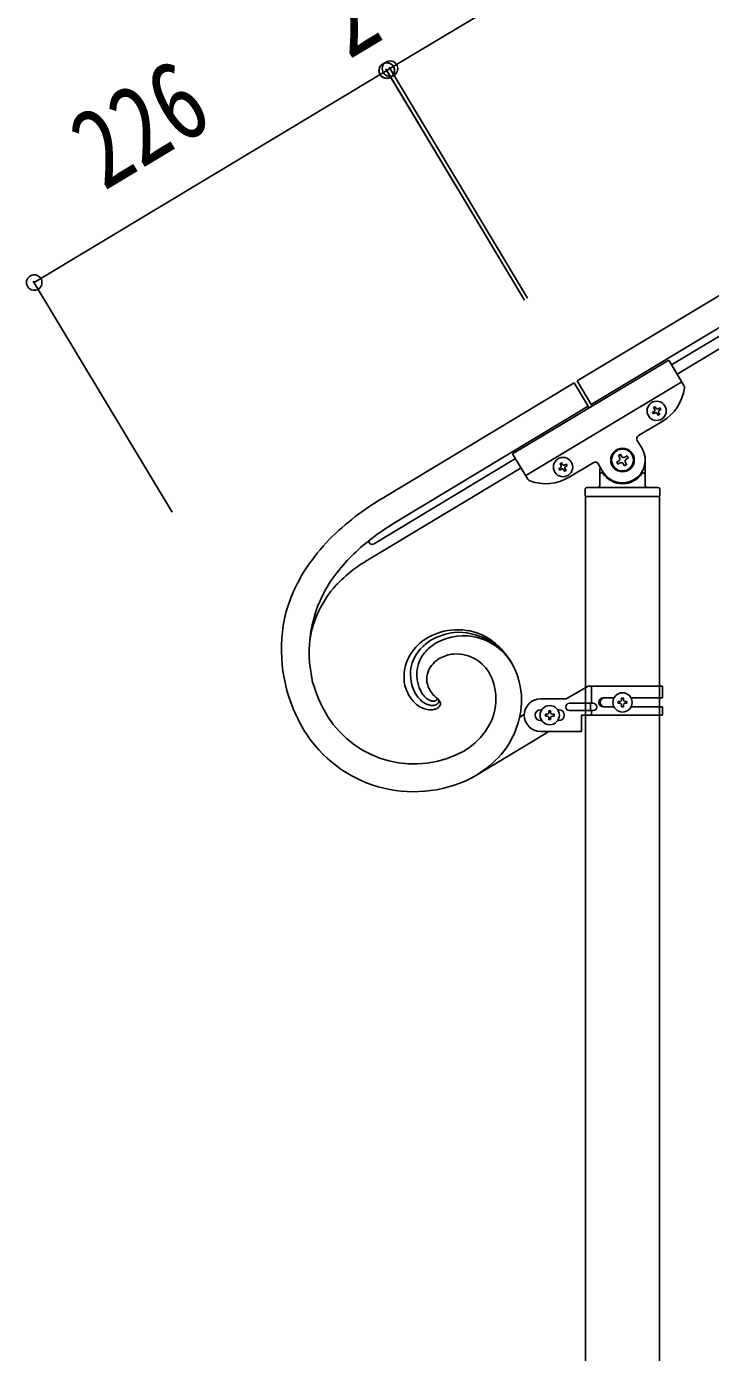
# Model space of a CAD drawing. Units: millimetres, scale not verified. Extents: x -4015 to 4015, y -2862 to 2860.
# Drawn here: x -1997 to -1621, y -1530 to -802 of the extents above; entities that cross this region are included whole.
import ezdxf
from ezdxf.enums import TextEntityAlignment as Align

# ---------------------------------------------------------------- set-up
doc = ezdxf.new("R2010")
doc.units = ezdxf.units.MM
doc.header["$LTSCALE"] = 10
doc.layers.add('0-3_YKK_A1', color=4, linetype='Continuous')
doc.layers.add('0-4_YKK_D', color=6, linetype='Continuous')
doc.styles.add('ＭＳ ゴシック', font='')
doc.styles.get('ＭＳ ゴシック').set_extended_font_data('MS Gothic')

msp = doc.modelspace()

# ---------------------------------------------------------------- linework, layer by layer
at = {"layer": '0-3_YKK_A1'}
for p, q in [((-1694.07, -996.45), (-809.11, -465.55)), ((-1686.36, -1009.31), (-801.39, -478.41)), ((-890.18, -536.34), (-1642.28, -987.54)), ((-887.1, -541.49), (-1639.19, -992.68)), ((-1729.54, -1036.47), (-1643.79, -985.02)), ((-1643.79, -985.02), (-1635.39, -999.02)), ((-1695.72, -997.52), (-1801.32, -1060.97)), ((-1722.34, -1048.47), (-1636.59, -997.03)), ((-1687.48, -1011.23), (-1695.72, -997.52)), ((-1685.81, -1010.23), (-1694.07, -996.45)), ((-1649.41, -1011.74), (-1648.58, -1011.24)), ((-1660.34, -1026.44), (-1647.05, -1018.46)), ((-1651.38, -1014.04), (-1652.2, -1014.54)), ((-1658.45, -1033.47), (-1661.03, -1029.18)), ((-1727.96, -1039.05), (-1806.11, -1086.01)), ((-1729.54, -1036.47), (-1721.15, -1050.46)), ((-1667.82, -1038.32), (-1666.68, -1037.64)), ((-1656.67, -1053.9), (-1656.67, -1039.9)), ((-1809.41, -1094.92), (-1724.91, -1044.15)), ((-1703.33, -1044.09), (-1704.15, -1044.58)), ((-1700.36, -1043.43), (-1699.54, -1042.93)), ((-1698.5, -1049.33), (-1685.21, -1041.36)), ((-1682.47, -1042.04), (-1679.89, -1046.33)), ((-1681.67, -1044.45), (-1681.67, -1053.9)), ((-1680.67, -1046.9), (-1680.4, -1046.9)), ((-1670.53, -1041.48), (-1671.66, -1042.16)), ((-1657.67, -1046.9), (-1657.95, -1046.9)), ((-1688.67, -1054.9), (-1649.67, -1054.9)), ((-1689.67, -1055.9), (-1689.67, -1059.4)), ((-1689.42, -1059.9), (-1689.42, -1832.77)), ((-1689.42, -1059.9), (-1648.92, -1059.9)), ((-1689.17, -1059.9), (-1649.17, -1059.9)), ((-1648.92, -1833.56), (-1648.92, -1059.9)), ((-1648.67, -1055.9), (-1648.67, -1059.4)), ((-1800.19, -1078.03), (-1793.59, -1073.83)), ((-1808, -1083.72), (-1807.98, -1083.69)), ((-1807.9, -1083.62), (-1807.8, -1083.53)), ((-1688.03, -1164), (-1700.16, -1171)), ((-1647.16, -1164), (-1688.03, -1164)), ((-1686.13, -1173.5), (-1686.13, -1164)), ((-1647.16, -1170.5), (-1647.16, -1164)), ((-1779.91, -1166.96), (-1779.38, -1167.87)), ((-1779.91, -1166.96), (-1779.38, -1167.87)), ((-1770.8, -1170.92), (-1771.02, -1170.74)), ((-1714.16, -1171), (-1700.16, -1171)), ((-1679.75, -1170.5), (-1673.83, -1170.5)), ((-1664.48, -1170.5), (-1647.16, -1170.5)), ((-1725.59, -1181.13), (-1722.95, -1179.54)), ((-1713.52, -1177), (-1714.16, -1177)), ((-1707.72, -1179.52), (-1706.76, -1179.52)), ((-1704.79, -1177), (-1704.16, -1177)), ((-1698.36, -1173.5), (-1685.28, -1173.5)), ((-1698.36, -1177.5), (-1685.28, -1177.5)), ((-1686.68, -1177.5), (-1686.68, -1173.5)), ((-1686.13, -1180), (-1686.13, -1177.5)), ((-1679.75, -1175.5), (-1673.83, -1175.5)), ((-1670.6, -1172.52), (-1671.56, -1172.52)), ((-1667.72, -1173.48), (-1666.76, -1173.48)), ((-1664.48, -1175.5), (-1647.16, -1175.5)), ((-1647.16, -1180), (-1647.16, -1175.5)), ((-1713.52, -1183), (-1714.16, -1183)), ((-1710.6, -1180.48), (-1711.56, -1180.48)), ((-1704.79, -1183), (-1704.16, -1183)), ((-1691.66, -1180), (-1691.66, -1189)), ((-1647.16, -1180), (-1691.66, -1180)), ((-1710.19, -1189.37), (-1749.43, -1212.95)), ((-1714.16, -1189), (-1691.66, -1189)), ((-1754.48, -1198.56), (-1756.02, -1199.54)), ((-1752.26, -1214.56), (-1749.43, -1212.95)), ((-1752.26, -1214.56), (-1749.43, -1212.95))]:
    msp.add_line(p, q, dxfattribs=at)
for points in [[(-1800.19, -1078.03), (-1793.59, -1073.83), (-1688, -1010.38)], [(-1651.55, -1011.9), (-1652.04, -1011.08), (-1651.22, -1010.59), (-1650.72, -1011.41)], [(-1648.58, -1011.24), (-1648.09, -1012.07), (-1648.91, -1012.56)], [(-1652.2, -1014.54), (-1652.7, -1013.71), (-1651.87, -1013.22)], [(-1649.24, -1013.88), (-1648.75, -1014.7), (-1649.57, -1015.2), (-1650.06, -1014.37)], [(-1671.66, -1042.16), (-1672.34, -1041.03), (-1671.21, -1040.35)], [(-1670.76, -1038.54), (-1671.44, -1037.41), (-1670.31, -1036.73), (-1669.63, -1037.86)], [(-1667.59, -1041.26), (-1666.91, -1042.39), (-1668.04, -1043.07), (-1668.72, -1041.94)], [(-1666.68, -1037.64), (-1666, -1038.77), (-1667.14, -1039.45)], [(-1704.15, -1044.58), (-1703.66, -1045.4), (-1702.83, -1044.91)], [(-1702.17, -1042.27), (-1702.67, -1041.45), (-1703.49, -1041.95), (-1703, -1042.77)], [(-1701.52, -1045.24), (-1701.02, -1046.06), (-1700.2, -1045.57), (-1700.69, -1044.74)], [(-1699.54, -1042.93), (-1700.03, -1042.11), (-1700.86, -1042.6)], [(-1771.78, -1171.94), (-1771.75, -1171.92), (-1771.71, -1171.89)], [(-1771.78, -1171.94), (-1771.75, -1171.92), (-1771.71, -1171.89)], [(-1771.49, -1171.72), (-1771.46, -1171.69), (-1771.38, -1171.61)], [(-1771.49, -1171.72), (-1771.46, -1171.69), (-1771.38, -1171.61)], [(-1668.68, -1171.56), (-1668.68, -1170.6), (-1669.64, -1170.6), (-1669.64, -1171.56)], [(-1711.56, -1180.48), (-1711.56, -1179.52), (-1710.6, -1179.52)], [(-1709.64, -1178.56), (-1709.64, -1177.6), (-1708.68, -1177.6), (-1708.68, -1178.56)], [(-1706.76, -1179.52), (-1706.76, -1180.48), (-1707.72, -1180.48)], [(-1671.56, -1172.52), (-1671.56, -1173.48), (-1670.6, -1173.48)], [(-1669.64, -1174.44), (-1669.64, -1175.4), (-1668.68, -1175.4), (-1668.68, -1174.44)], [(-1666.76, -1173.48), (-1666.76, -1172.52), (-1667.72, -1172.52)], [(-1708.68, -1181.44), (-1708.68, -1182.4), (-1709.64, -1182.4), (-1709.64, -1181.44)]]:
    msp.add_lwpolyline(points, dxfattribs=at)
for centre, radius in [((-1650.39, -1012.89), 5.3), ((-1669.17, -1039.9), 6.5), ((-1669.17, -1039.9), 6), ((-1701.84, -1043.76), 5.3), ((-1669.16, -1173), 5.3), ((-1709.16, -1180), 5.3)]:
    msp.add_circle(centre, radius, dxfattribs=at)
for centre, radius, start, end in [((-1659.91, -997.03), 25, 300.96, 352.46005), ((-1637.11, -1000.04), 2, 352.46005, 30.96), ((-1652.37, -1012.4), 0.96, 300.96, 30.96), ((-1649.9, -1010.91), 0.96, 210.96, 300.96), ((-1650.89, -1014.87), 0.96, 30.96, 120.96), ((-1648.42, -1013.38), 0.96, 120.96, 210.96), ((-1659.31, -1028.15), 2, 120.96, 210.96), ((-1669.17, -1039.9), 12.5, 210.96, 30.96), ((-1684.18, -1043.07), 2, 30.96, 120.96), ((-1671.89, -1039.22), 1.32, 300.96, 30.96), ((-1669.85, -1042.62), 1.32, 30.96, 120.96), ((-1668.49, -1037.18), 1.32, 210.96, 300.96), ((-1666.46, -1040.58), 1.32, 120.96, 210.96), ((-1703.82, -1043.26), 0.96, 300.96, 30.96), ((-1702.34, -1045.73), 0.96, 30.96, 120.96), ((-1701.35, -1041.78), 0.96, 210.96, 300.96), ((-1699.87, -1044.25), 0.96, 120.96, 210.96), ((-1680.67, -1047.9), 1, 90, 180), ((-1680.4, -1047.4), 0.5, 33.74899, 90), ((-1669.17, -1039.9), 13, 213.74899, 326.25101), ((-1657.95, -1047.4), 0.5, 90, 146.25101), ((-1657.67, -1047.9), 1, 0, 90), ((-1719.43, -1049.43), 2, 210.96, 249.45995), ((-1711.36, -1027.89), 25, 249.45995, 300.96), ((-1688.67, -1055.9), 1, 90, 180), ((-1682.67, -1053.9), 1, 270, 0), ((-1655.67, -1053.9), 1, 180, 270), ((-1649.67, -1055.9), 1, 0, 90), ((-1683.71, -1250.5), 223.06, 121.81931, 126.40237), ((-1683.71, -1250.5), 223.06, 121.81935, 126.4024), ((-1689.17, -1059.4), 0.5, 180, 270), ((-1649.17, -1059.4), 0.5, 270, 0), ((-1718.18, -1196.18), 158.94, 128.02465, 134.89808), ((-1718.18, -1196.18), 158.94, 128.02465, 134.89808), ((-1740.35, -1169.34), 124.33, 136.39222, 145.55466), ((-1740.35, -1169.34), 124.33, 136.39203, 145.55447), ((-1695.35, -1228.54), 183.43, 124.8606, 129.44365), ((-1695.35, -1228.54), 183.43, 124.8606, 129.44365), ((-1806.86, -1084.72), 1.52, 150.14474, 210.58304), ((-1806.38, -1085.07), 2.12, 143.88077, 148.46382), ((-1805.4, -1085.94), 3.42, 139.47981, 141.77156), ((-1806.13, -1085.51), 2.6, 133.22105, 135.51281), ((-1699.4, -1212.96), 168.96, 131.73736, 136.32041), ((-1699.4, -1212.96), 168.96, 131.73736, 136.32041), ((-1806.89, -1084.72), 1.5, 210.99996, 301.00004), ((-1761.33, -1151.54), 97, 147.21468, 163.23137), ((-1761.33, -1151.54), 97, 147.21468, 163.23137), ((-1730.3, -1175.97), 121.18, 138.88224, 145.75567), ((-1730.3, -1175.97), 121.18, 138.88195, 145.75538), ((-1742.63, -1202.02), 126.22, 121.94586, 126.52892), ((-1754.77, -1178.73), 100.36, 128.87452, 135.74796), ((-1770.14, -1145.57), 71.2, 147.93262, 193.17235), ((-1770.14, -1145.57), 71.2, 147.93262, 193.17235), ((-1783.34, -1147.84), 58.38, 137.90169, 171.17014), ((-1770.54, -1143.81), 86.08, 166.38917, 204.98135), ((-1770.54, -1143.81), 86.08, 166.38917, 204.98135), ((-1759.75, -1166.57), 33.47, 64.47697, 120.62195), ((-1757.73, -1167.53), 33.2, 96.71872, 119.56109), ((-1759.51, -1168.66), 34.16, 30.96175, 93.53073), ((-1761.84, -1162.18), 28.63, 121.50226, 146.61146), ((-1758.83, -1163.55), 29.21, 121.54254, 137.55923), ((-1752.6, -1170.04), 35.28, 122.40672, 131.56916), ((-1752.6, -1170.04), 35.28, 122.40693, 131.56937), ((-1756.55, -1167.35), 30.95, 31.69478, 118.90042), ((-1756.53, -1167.17), 30.8, 31.88331, 119.08894), ((-1763.62, -1170.13), 38.4, 43.25622, 61.5519), ((-1765.1, -1158.95), 24.15, 148.73673, 191.7686), ((-1763.47, -1158.62), 22.46, 138.85947, 168.48712), ((-1762.49, -1157.71), 19.72, 156.16042, 207.97147), ((-1762.49, -1157.71), 19.72, 156.15925, 207.97031), ((-1759.35, -1160.72), 23.86, 134.29597, 152.59166), ((-1759.35, -1160.72), 23.86, 134.2954, 152.59108), ((-1759.68, -1164.33), 18.49, 130.28605, 144.02058), ((-1759.68, -1164.33), 18.49, 130.28533, 144.01985), ((-1752.37, -1175.52), 31.8, 122.72218, 127.30523), ((-1752.36, -1175.52), 31.8, 122.72186, 127.30491), ((-1760.03, -1166.16), 19.83, 95.86079, 118.70316), ((-1760.61, -1167.63), 21.24, 31.73874, 96.42738), ((-1777.25, -1180.27), 55.31, 32.07775, 41.24019), ((-1763.75, -1157.34), 21.96, 171.59503, 210.18721), ((-1764.55, -1160.25), 12.16, 146.10523, 200.08816), ((-1764.55, -1160.25), 12.16, 146.10687, 200.0898), ((-1768.89, -1171.14), 30.15, 330.84699, 29.14386), ((-1767.84, -1172.61), 43.29, 4.98152, 30.09071), ((-1767.84, -1172.61), 43.29, 4.98152, 30.09071), ((-1757.87, -1137.52), 85.14, 196.56915, 210.30367), ((-1757.87, -1137.52), 85.14, 196.56915, 210.30367), ((-1765.41, -1157.37), 24.22, 195.58437, 209.31889), ((-1758.62, -1156.57), 19.04, 204.35025, 213.51269), ((-1758.62, -1156.57), 19.04, 204.34648, 213.50892), ((-1767.32, -1157.51), 22.51, 211.3841, 220.54654), ((-1770.09, -1159.2), 19.3, 222.08275, 233.53237), ((-1763.43, -1156.27), 22.79, 212.1138, 218.98723), ((-1768.53, -1159.57), 16.77, 221.19588, 230.35832), ((-1768.96, -1161.43), 12.25, 211.72659, 227.74328), ((-1768.96, -1161.43), 12.25, 211.7299, 227.7466), ((-1770.06, -1161.99), 11.11, 229.98972, 239.15216), ((-1770.06, -1161.99), 11.11, 229.98972, 239.15216), ((-1769.84, -1160.46), 12.55, 241.85684, 246.43989), ((-1769.84, -1160.46), 12.55, 241.8664, 246.44945), ((-1771.47, -1162.88), 9.69, 249.56325, 254.1463), ((-1771.47, -1162.89), 9.69, 249.55206, 254.13511), ((-1750.56, -1148.9), 30.07, 217.22274, 221.8058), ((-1750.56, -1148.9), 30.07, 217.22274, 221.8058), ((-1772.45, -1165.09), 7.31, 256.84369, 261.42675), ((-1772.45, -1165.09), 7.31, 256.84369, 261.42675), ((-1772.69, -1164.26), 8.1, 263.94638, 266.23813), ((-1772.69, -1164.26), 8.1, 263.94638, 266.23813), ((-1773.13, -1164.76), 7.58, 269.31189, 271.60364), ((-1773.13, -1164.76), 7.58, 269.33109, 271.62285), ((-1749.55, -1145.43), 33.19, 225.10995, 229.69301), ((-1749.55, -1145.43), 33.19, 225.10581, 229.68886), ((-1773.57, -1165.28), 7.08, 275.24281, 277.53457), ((-1773.56, -1165.29), 7.08, 275.22596, 277.51771), ((-1773.25, -1169.05), 3.31, 280.67036, 285.25341), ((-1773.25, -1169.05), 3.31, 280.68375, 285.2668), ((-1773.24, -1169.65), 2.73, 288.43434, 295.30777), ((-1773.24, -1169.65), 2.73, 288.43434, 295.30777), ((-1773, -1170.41), 1.96, 298.38908, 300.68083), ((-1773, -1170.41), 1.95, 298.38532, 300.67708), ((-1775.56, -1166.4), 6.71, 301.98944, 304.2812), ((-1775.56, -1166.4), 6.71, 301.98944, 304.2812), ((-1776.01, -1166.31), 7.04, 307.60464, 309.89639), ((-1776.01, -1166.31), 7.04, 307.61012, 309.90188), ((-1775.07, -1168.01), 5.15, 315.61627, 317.90803), ((-1773.48, -1169.5), 2.98, 314.78596, 319.36902), ((-1773.29, -1169.76), 2.67, 320.17051, 324.75356), ((-1772.97, -1170.01), 2.26, 320.79224, 325.37529), ((-1772.54, -1170.36), 1.71, 326.72636, 333.59979), ((-1772.54, -1170.36), 1.71, 326.72636, 333.59979), ((-1775.64, -1175.88), 6.92, 45.79952, 48.09127), ((-1771.21, -1170.91), 0.253, 343.4607, 41.75757), ((-1771.21, -1170.91), 0.262, 340.6717, 41.11001), ((-1771.86, -1170.76), 0.923, 337.02007, 346.18251), ((-1772, -1170.7), 1.07, 337.31165, 344.18508), ((-1773.59, -1173.55), 3.82, 36.58928, 43.46271), ((-1779.77, -1180.79), 13.34, 45.4426, 47.73436), ((-1773.06, -1173), 3.07, 27.34531, 34.21874), ((-1776.04, -1176.57), 7.72, 38.63472, 43.21777), ((-1771.93, -1172.35), 1.77, 331.45187, 25.4348), ((-1775.7, -1175.93), 7.06, 31.69247, 36.27552), ((-1774.2, -1174.7), 5.15, 21.88965, 28.76308), ((-1771.79, -1171.07), 47.13, 319.67453, 2.7064), ((-1771.79, -1171.07), 47.13, 319.67453, 2.7064), ((-1714.16, -1180), 9, 90, 270), ((-1679.75, -1173), 2.5, 90, 270), ((-1679, -1173), 2.5, 90, 270), ((-1670.6, -1171.56), 0.96, 270, 0), ((-1667.72, -1171.56), 0.96, 180, 270), ((-1772.1, -1160.66), 16.95, 236.04138, 247.491), ((-1770.29, -1160.75), 14.74, 232.69227, 241.85471), ((-1774.23, -1164.55), 12.56, 249.69947, 263.43399), ((-1771.32, -1161.07), 14, 244.93834, 251.81177), ((-1773.11, -1165.17), 9.55, 254.36756, 261.24099), ((-1774.75, -1165.94), 11.12, 265.25225, 276.70187), ((-1773.53, -1165.89), 8.78, 263.22737, 270.1008), ((-1773.77, -1167.91), 6.77, 272.18489, 279.05832), ((-1775.17, -1166.98), 10.15, 279.75411, 291.20373), ((-1773.81, -1169.06), 5.65, 281.25501, 290.41745), ((-1774.74, -1167.9), 7.07, 294.24605, 298.8291), ((-1775.95, -1166.79), 10.63, 294.79667, 299.37972), ((-1775.84, -1166.96), 8.44, 302.23018, 304.52193), ((-1775.84, -1167.79), 7.77, 307.98944, 310.28119), ((-1773.88, -1170.5), 4.44, 313.71468, 318.29773), ((-1773.13, -1172.23), 4.51, 302.03858, 313.4882), ((-1772.67, -1171.76), 2.71, 321.14622, 328.01965), ((-1773.4, -1172.37), 4.6, 317.03556, 323.909), ((-1771.92, -1173.67), 2.65, 327.94551, 19.75657), ((-1714.16, -1180), 3, 90, 270), ((-1710.6, -1178.56), 0.96, 270, 0), ((-1707.72, -1178.56), 0.96, 180, 270), ((-1704.16, -1180), 3, 270, 90), ((-1698.36, -1175.5), 2, 90, 270), ((-1685.28, -1175.5), 2, 270, 90), ((-1670.6, -1174.44), 0.96, 0, 90), ((-1667.72, -1174.44), 0.96, 90, 180), ((-1645.42, -1075.73), 228.42, 207.20657, 209.49832), ((-1645.42, -1075.73), 228.42, 207.20657, 209.49832), ((-1783.69, -1150.45), 56.35, 212.20274, 299.40838), ((-1783.69, -1150.45), 56.35, 212.20295, 299.40859), ((-1776.97, -1165.65), 39.87, 305.63124, 330.74043), ((-1710.6, -1181.44), 0.96, 0, 90), ((-1707.72, -1181.44), 0.96, 90, 180), ((-1783.92, -1151.4), 70.65, 211.39444, 296.61757), ((-1783.92, -1151.4), 70.65, 211.39444, 296.61757), ((-1791.79, -1141.74), 67.97, 301.75134, 304.04309), ((-1783.08, -1159.03), 63.56, 301.96351, 317.9802), ((-1783.08, -1159.03), 63.56, 301.96351, 317.9802)]:
    msp.add_arc(centre, radius, start, end, dxfattribs=at)
at = {"layer": '0-4_YKK_D'}
for p, q in [((-1796.96, -824.94), (-911.99, -294.04)), ((-1798.77, -826.03), (-1992.49, -942.42)), ((-1723.05, -952.03), (-1799.28, -825.17)), ((-1723.05, -952.03), (-1799.19, -825.11)), ((-1798.67, -825.97), (-1796.96, -824.94)), ((-1721.34, -951), (-1797.48, -824.09)), ((-1721.34, -951), (-1797.47, -824.08)), ((-1916.77, -1068.43), (-1993, -941.57))]:
    msp.add_line(p, q, dxfattribs=at)
for centre in [(-1798.77, -826.03), (-1798.67, -825.97), (-1796.96, -824.94), (-1796.96, -824.94), (-1992.49, -942.42)]:
    msp.add_circle(centre, 4.25, dxfattribs=at)

# ---------------------------------------------------------------- texts
at = {"layer": '0-4_YKK_D', "style": 'ＭＳ ゴシック', "width": 0.8}
for s, rotation, p in [('2', 30.959, (-1812.82, -831.54)), ('226', 31, (-1947.41, -903.67))]:
    msp.add_text(s, height=43.99, rotation=rotation, dxfattribs=at).set_placement(p, align=Align.BOTTOM_LEFT)

doc.saveas('drawing.dxf')
